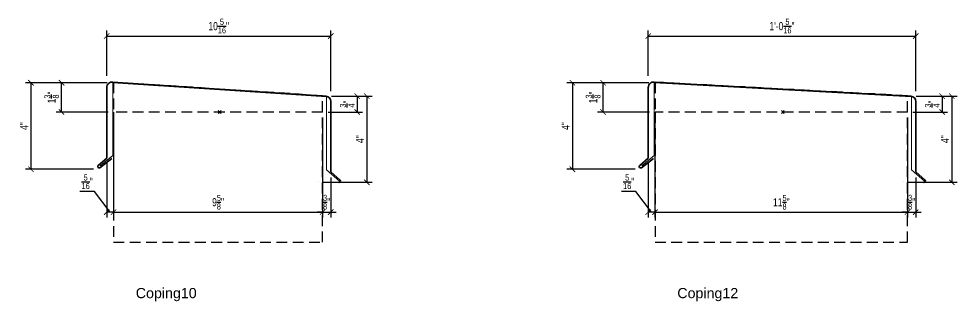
# Model space of a CAD drawing. Header units: inches. Extents: x 1550 to 1938, y 1113 to 1725.
# Drawn here: x 1717.37 to 1760.56, y 1712.29 to 1725.3 of the extents above; entities that cross this region are included whole.
import ezdxf
from ezdxf.enums import TextEntityAlignment as Align

# ---------------------------------------------------------------- set-up
doc = ezdxf.new("R2010")
doc.units = ezdxf.units.IN
doc.header["$LTSCALE"] = 4
doc.header["$MEASUREMENT"] = 0
doc.header["$PDMODE"] = 99
doc.header["$PDSIZE"] = 0.0625
doc.linetypes.add('HIDDEN2', pattern=[0.1875, 0.125, -0.0625])
doc.layers.get('Defpoints').update_dxf_attribs({"color": 121})
for name, color, linetype, lineweight in [('A-Anno-Dims', 211, 'Continuous', 25), ('G-Anno-Ttlb', 213, 'Continuous', 50), ('SubStrate', 81, 'HIDDEN2', 25), ('Thin', 150, 'Continuous', 18), ('Wide', 212, 'Continuous', 35)]:
    doc.layers.add(name, color=color, linetype=linetype, lineweight=lineweight)
doc.layers.add('G-Anno-Nplt', color=140, linetype='Continuous', lineweight=18, plot=False)
doc.styles.add('Arch-Dim', font='arial.ttf', dxfattribs={"width": 0.75})
doc.styles.add('RomanS', font='romans.shx')
doc.dimstyles.new('Aec-Arch-I-3', dxfattribs={"dimscale": 4, "dimtxt": 0.09375, "dimasz": 0.0625, "dimexe": 0.0625, "dimexo": 0.0625, "dimgap": 0.03125, "dimtad": 1, "dimdec": 4, "dimzin": 3, "dimdsep": 46, "dimlunit": 4, "dimtxsty": 'Arch-Dim', "dimblk": 'ARCHTICK', "dimcen": 0.09375, "dimclrd": 8, "dimclre": 8, "dimazin": 2, "dimtfac": 0.75, "dimtdec": 4, "dimtix": 1, "dimtmove": 1, "dimatfit": 2, "dimldrblk": 'OPEN90', "dimfxl": 1, "dimtolj": 1, "dimtzin": 0, "dimarcsym": 0})

# ---------------------------------------------------------------- blocks, each defined once
blk = doc.blocks.new('_ArchTick')
at = {"color": 0, "linetype": 'ByBlock', "const_width": 0.15}
blk.add_lwpolyline([(-0.5, -0.5), (0.5, 0.5)], dxfattribs=at)
blk = doc.blocks.new('*D40')
at = {"layer": 'A-Anno-Dims', "color": 8, "lineweight": -2, "transparency": 16777216}
for p, q in [((1731.351, 1720.758), (1731.351, 1716.146)), ((1721.726, 1716.396), (1731.351, 1716.396))]:
    blk.add_line(p, q, dxfattribs=at)
at = {"layer": 'Defpoints', "color": 0, "transparency": 16777216}
for p in [(1731.351, 1721.008), (1721.726, 1716.396), (1731.351, 1716.396)]:
    blk.add_point(p, dxfattribs=at)
at = {"layer": 'A-Anno-Dims', "color": 8, "lineweight": -2, "transparency": 16777216, "xscale": 0.25, "yscale": 0.25, "zscale": 0.25, "rotation": 180}
blk.add_blockref('_ArchTick', (1721.726, 1716.396), dxfattribs=at)
at = {"layer": 'A-Anno-Dims', "color": 8, "lineweight": -2, "transparency": 16777216, "xscale": 0.25, "yscale": 0.25, "zscale": 0.25}
blk.add_blockref('_ArchTick', (1731.351, 1716.396), dxfattribs=at)
at = {"layer": 'A-Anno-Dims', "color": 0, "transparency": 16777216, "insert": (1726.538, 1716.855), "char_height": 0.375, "attachment_point": 5, "style": 'Arch-Dim'}
blk.add_mtext('\\A1;9{\\H0.750000x;\\S5/8;}"', dxfattribs=at)
blk = doc.blocks.new('_Open90')
at = {"color": 0, "linetype": 'ByBlock', "lineweight": -2}
for p, q in [((0, 0), (-1, 0)), ((-0.5, 0.5), (0, 0)), ((0, 0), (-0.5, -0.5))]:
    blk.add_line(p, q, dxfattribs=at)
blk = doc.blocks.new('*D35')
at = {"layer": 'A-Anno-Dims', "color": 8, "lineweight": -2, "transparency": 16777216}
for p, q in [((1731.754, 1721.741), (1733.636, 1721.741)), ((1733.386, 1721.741), (1733.386, 1717.771)), ((1731.333, 1717.771), (1733.636, 1717.771))]:
    blk.add_line(p, q, dxfattribs=at)
at = {"layer": 'Defpoints', "color": 0, "transparency": 16777216}
for p in [(1731.504, 1721.741), (1731.083, 1717.771), (1733.386, 1717.771)]:
    blk.add_point(p, dxfattribs=at)
at = {"layer": 'A-Anno-Dims', "color": 8, "lineweight": -2, "transparency": 16777216, "xscale": 0.25, "yscale": 0.25, "zscale": 0.25}
for p, rotation in [((1733.386, 1721.741), 90), ((1733.386, 1717.771), 270)]:
    blk.add_blockref('_ArchTick', p, dxfattribs=dict(at, rotation=rotation))
at = {"layer": 'A-Anno-Dims', "color": 0, "transparency": 16777216, "insert": (1733.074, 1719.756), "char_height": 0.375, "attachment_point": 5, "rotation": 90, "style": 'Arch-Dim'}
blk.add_mtext('\\A1;4"', dxfattribs=at)
blk = doc.blocks.new('*D36')
at = {"layer": 'A-Anno-Dims', "color": 8, "lineweight": -2, "transparency": 16777216}
for p, q in [((1721.413, 1722.667), (1721.413, 1724.755)), ((1731.726, 1721.966), (1731.726, 1724.755)), ((1721.413, 1724.505), (1731.726, 1724.505))]:
    blk.add_line(p, q, dxfattribs=at)
at = {"layer": 'Defpoints', "color": 0, "transparency": 16777216}
for p in [(1731.726, 1724.505), (1721.413, 1722.417), (1731.726, 1721.716)]:
    blk.add_point(p, dxfattribs=at)
at = {"layer": 'A-Anno-Dims', "color": 8, "lineweight": -2, "transparency": 16777216, "xscale": 0.25, "yscale": 0.25, "zscale": 0.25, "rotation": 180}
blk.add_blockref('_ArchTick', (1721.413, 1724.505), dxfattribs=at)
at = {"layer": 'A-Anno-Dims', "color": 8, "lineweight": -2, "transparency": 16777216, "xscale": 0.25, "yscale": 0.25, "zscale": 0.25}
blk.add_blockref('_ArchTick', (1731.726, 1724.505), dxfattribs=at)
at = {"layer": 'A-Anno-Dims', "color": 0, "transparency": 16777216, "insert": (1726.57, 1724.964), "char_height": 0.375, "attachment_point": 5, "style": 'Arch-Dim'}
blk.add_mtext('\\A1;10{\\H0.750000x;\\S5/16;}"', dxfattribs=at)
blk = doc.blocks.new('Anno_Title_T2')
at = {"color": 0, "linetype": 'ByBlock', "lineweight": -2, "style": 'RomanS'}
blk.add_attdef('TITLE', (0, 0.5), '', height=1.25, dxfattribs=at)
blk.add_attdef('SCALE', text='', height=0.75, dxfattribs=at).set_placement((0, -0.5), align=Align.TOP_LEFT)
blk = doc.blocks.new('*D41')
at = {"layer": 'A-Anno-Dims', "color": 8, "lineweight": -2, "transparency": 16777216}
for p, q in [((1732.004, 1721.741), (1733.192, 1721.741)), ((1732.942, 1721.741), (1732.942, 1721.008)), ((1731.601, 1721.008), (1733.192, 1721.008))]:
    blk.add_line(p, q, dxfattribs=at)
at = {"layer": 'Defpoints', "color": 0, "transparency": 16777216}
for p in [(1731.754, 1721.741), (1731.351, 1721.008), (1732.942, 1721.008)]:
    blk.add_point(p, dxfattribs=at)
at = {"layer": 'A-Anno-Dims', "color": 8, "lineweight": -2, "transparency": 16777216, "xscale": 0.25, "yscale": 0.25, "zscale": 0.25}
for p, rotation in [((1732.942, 1721.741), 90), ((1732.942, 1721.008), 270)]:
    blk.add_blockref('_ArchTick', p, dxfattribs=dict(at, rotation=rotation))
at = {"layer": 'A-Anno-Dims', "color": 0, "transparency": 16777216, "insert": (1732.486, 1721.374), "char_height": 0.375, "attachment_point": 5, "rotation": 90, "style": 'Arch-Dim'}
blk.add_mtext('\\A1;{\\H0.750000x;\\S3/4;}"', dxfattribs=at)
blk = doc.blocks.new('*D37')
at = {"layer": 'A-Anno-Dims', "color": 8, "lineweight": -2, "transparency": 16777216}
for p, q in [((1721.442, 1722.355), (1719.087, 1722.355)), ((1719.337, 1721.008), (1719.337, 1722.355)), ((1721.476, 1721.008), (1719.087, 1721.008))]:
    blk.add_line(p, q, dxfattribs=at)
at = {"layer": 'Defpoints', "color": 0, "transparency": 16777216}
for p in [(1719.337, 1722.355), (1721.692, 1722.355), (1721.726, 1721.008)]:
    blk.add_point(p, dxfattribs=at)
at = {"layer": 'A-Anno-Dims', "color": 8, "lineweight": -2, "transparency": 16777216, "xscale": 0.25, "yscale": 0.25, "zscale": 0.25}
for p, rotation in [((1719.337, 1722.355), 90), ((1719.337, 1721.008), 270)]:
    blk.add_blockref('_ArchTick', p, dxfattribs=dict(at, rotation=rotation))
at = {"layer": 'A-Anno-Dims', "color": 0, "transparency": 16777216, "insert": (1718.878, 1721.681), "char_height": 0.375, "attachment_point": 5, "rotation": 90, "style": 'Arch-Dim'}
blk.add_mtext('\\A1;1{\\H0.750000x;\\S3/8;}"', dxfattribs=at)
blk = doc.blocks.new('*D38')
at = {"layer": 'A-Anno-Dims', "color": 8, "lineweight": -2, "transparency": 16777216}
for p, q in [((1721.442, 1722.355), (1717.676, 1722.355)), ((1717.926, 1722.355), (1717.926, 1718.37)), ((1720.808, 1718.37), (1717.676, 1718.37))]:
    blk.add_line(p, q, dxfattribs=at)
at = {"layer": 'Defpoints', "color": 0, "transparency": 16777216}
for p in [(1721.692, 1722.355), (1717.926, 1718.37), (1721.058, 1718.37)]:
    blk.add_point(p, dxfattribs=at)
at = {"layer": 'A-Anno-Dims', "color": 8, "lineweight": -2, "transparency": 16777216, "xscale": 0.25, "yscale": 0.25, "zscale": 0.25}
for p, rotation in [((1717.926, 1722.355), 90), ((1717.926, 1718.37), 270)]:
    blk.add_blockref('_ArchTick', p, dxfattribs=dict(at, rotation=rotation))
at = {"layer": 'A-Anno-Dims', "color": 0, "transparency": 16777216, "insert": (1717.613, 1720.362), "char_height": 0.375, "attachment_point": 5, "rotation": 90, "style": 'Arch-Dim'}
blk.add_mtext('\\A1;4"', dxfattribs=at)
blk = doc.blocks.new('*D39')
at = {"layer": 'A-Anno-Dims', "color": 8, "lineweight": -2, "transparency": 16777216}
for p, q in [((1721.726, 1720.508), (1721.726, 1716.146)), ((1721.413, 1718.638), (1721.413, 1716.146)), ((1720.849, 1717.34), (1720.182, 1717.34)), ((1721.57, 1716.396), (1720.849, 1717.34)), ((1721.726, 1716.396), (1721.413, 1716.396))]:
    blk.add_line(p, q, dxfattribs=at)
at = {"layer": 'Defpoints', "color": 0, "transparency": 16777216}
for p in [(1721.726, 1720.758), (1721.413, 1718.888), (1721.413, 1716.396)]:
    blk.add_point(p, dxfattribs=at)
at = {"layer": 'A-Anno-Dims', "color": 8, "lineweight": -2, "transparency": 16777216, "xscale": 0.25, "yscale": 0.25, "zscale": 0.25, "rotation": 180}
blk.add_blockref('_ArchTick', (1721.413, 1716.396), dxfattribs=at)
at = {"layer": 'A-Anno-Dims', "color": 8, "lineweight": -2, "transparency": 16777216, "xscale": 0.25, "yscale": 0.25, "zscale": 0.25}
blk.add_blockref('_ArchTick', (1721.726, 1716.396), dxfattribs=at)
at = {"layer": 'A-Anno-Dims', "color": 0, "transparency": 16777216, "insert": (1720.515, 1717.797), "char_height": 0.375, "attachment_point": 5, "style": 'Arch-Dim'}
blk.add_mtext('\\A1;{\\H0.750000x;\\S5/16;}"', dxfattribs=at)
blk = doc.blocks.new('*D42')
at = {"layer": 'A-Anno-Dims', "color": 8, "lineweight": -2, "transparency": 16777216}
for p, q in [((1731.726, 1717.999), (1731.726, 1716.146)), ((1731.351, 1717.758), (1731.351, 1716.146)), ((1731.351, 1716.396), (1731.101, 1716.396)), ((1731.351, 1716.396), (1731.726, 1716.396)), ((1731.726, 1716.396), (1731.976, 1716.396))]:
    blk.add_line(p, q, dxfattribs=at)
at = {"layer": 'Defpoints', "color": 0, "transparency": 16777216}
for p in [(1731.726, 1718.249), (1731.351, 1718.008), (1731.726, 1716.396)]:
    blk.add_point(p, dxfattribs=at)
at = {"layer": 'A-Anno-Dims', "color": 8, "lineweight": -2, "transparency": 16777216, "xscale": 0.25, "yscale": 0.25, "zscale": 0.25}
blk.add_blockref('_ArchTick', (1731.351, 1716.396), dxfattribs=at)
at = {"layer": 'A-Anno-Dims', "color": 8, "lineweight": -2, "transparency": 16777216, "xscale": 0.25, "yscale": 0.25, "zscale": 0.25, "rotation": 180}
blk.add_blockref('_ArchTick', (1731.726, 1716.396), dxfattribs=at)
at = {"layer": 'A-Anno-Dims', "color": 0, "transparency": 16777216, "insert": (1731.538, 1716.855), "char_height": 0.375, "attachment_point": 5, "style": 'Arch-Dim'}
blk.add_mtext('\\A1;{\\H0.750000x;\\S3/8;}"', dxfattribs=at)
blk = doc.blocks.new('*D49')
at = {"layer": 'A-Anno-Dims', "color": 8, "lineweight": -2, "transparency": 16777216}
for p, q in [((1758.275, 1720.758), (1758.275, 1716.146)), ((1746.65, 1716.396), (1758.275, 1716.396))]:
    blk.add_line(p, q, dxfattribs=at)
at = {"layer": 'Defpoints', "color": 0, "transparency": 16777216}
for p in [(1758.275, 1721.008), (1746.65, 1716.396), (1758.275, 1716.396)]:
    blk.add_point(p, dxfattribs=at)
at = {"layer": 'A-Anno-Dims', "color": 8, "lineweight": -2, "transparency": 16777216, "xscale": 0.25, "yscale": 0.25, "zscale": 0.25, "rotation": 180}
blk.add_blockref('_ArchTick', (1746.65, 1716.396), dxfattribs=at)
at = {"layer": 'A-Anno-Dims', "color": 8, "lineweight": -2, "transparency": 16777216, "xscale": 0.25, "yscale": 0.25, "zscale": 0.25}
blk.add_blockref('_ArchTick', (1758.275, 1716.396), dxfattribs=at)
at = {"layer": 'A-Anno-Dims', "color": 0, "transparency": 16777216, "insert": (1752.463, 1716.852), "char_height": 0.375, "attachment_point": 5, "style": 'Arch-Dim'}
blk.add_mtext('\\A1;11{\\H0.750000x;\\S5/8;}"', dxfattribs=at)
blk = doc.blocks.new('*D44')
at = {"layer": 'A-Anno-Dims', "color": 8, "lineweight": -2, "transparency": 16777216}
for p, q in [((1758.678, 1721.741), (1760.561, 1721.741)), ((1760.311, 1721.741), (1760.311, 1717.771)), ((1758.258, 1717.771), (1760.561, 1717.771))]:
    blk.add_line(p, q, dxfattribs=at)
at = {"layer": 'Defpoints', "color": 0, "transparency": 16777216}
for p in [(1758.428, 1721.741), (1758.008, 1717.771), (1760.311, 1717.771)]:
    blk.add_point(p, dxfattribs=at)
at = {"layer": 'A-Anno-Dims', "color": 8, "lineweight": -2, "transparency": 16777216, "xscale": 0.25, "yscale": 0.25, "zscale": 0.25}
for p, rotation in [((1760.311, 1721.741), 90), ((1760.311, 1717.771), 270)]:
    blk.add_blockref('_ArchTick', p, dxfattribs=dict(at, rotation=rotation))
at = {"layer": 'A-Anno-Dims', "color": 0, "transparency": 16777216, "insert": (1759.998, 1719.756), "char_height": 0.375, "attachment_point": 5, "rotation": 90, "style": 'Arch-Dim'}
blk.add_mtext('\\A1;4"', dxfattribs=at)
blk = doc.blocks.new('*D45')
at = {"layer": 'A-Anno-Dims', "color": 8, "lineweight": -2, "transparency": 16777216}
for p, q in [((1746.338, 1722.667), (1746.338, 1724.755)), ((1758.65, 1721.966), (1758.65, 1724.755)), ((1746.338, 1724.505), (1758.65, 1724.505))]:
    blk.add_line(p, q, dxfattribs=at)
at = {"layer": 'Defpoints', "color": 0, "transparency": 16777216}
for p in [(1758.65, 1724.505), (1746.338, 1722.417), (1758.65, 1721.716)]:
    blk.add_point(p, dxfattribs=at)
at = {"layer": 'A-Anno-Dims', "color": 8, "lineweight": -2, "transparency": 16777216, "xscale": 0.25, "yscale": 0.25, "zscale": 0.25, "rotation": 180}
blk.add_blockref('_ArchTick', (1746.338, 1724.505), dxfattribs=at)
at = {"layer": 'A-Anno-Dims', "color": 8, "lineweight": -2, "transparency": 16777216, "xscale": 0.25, "yscale": 0.25, "zscale": 0.25}
blk.add_blockref('_ArchTick', (1758.65, 1724.505), dxfattribs=at)
at = {"layer": 'A-Anno-Dims', "color": 0, "transparency": 16777216, "insert": (1752.494, 1724.964), "char_height": 0.375, "attachment_point": 5, "style": 'Arch-Dim'}
blk.add_mtext('\\A1;1\'-0{\\H0.750000x;\\S5/16;}"', dxfattribs=at)
blk = doc.blocks.new('*D50')
at = {"layer": 'A-Anno-Dims', "color": 8, "lineweight": -2, "transparency": 16777216}
for p, q in [((1758.928, 1721.741), (1760.117, 1721.741)), ((1759.867, 1721.741), (1759.867, 1721.008)), ((1758.525, 1721.008), (1760.117, 1721.008))]:
    blk.add_line(p, q, dxfattribs=at)
at = {"layer": 'Defpoints', "color": 0, "transparency": 16777216}
for p in [(1758.678, 1721.741), (1758.275, 1721.008), (1759.867, 1721.008)]:
    blk.add_point(p, dxfattribs=at)
at = {"layer": 'A-Anno-Dims', "color": 8, "lineweight": -2, "transparency": 16777216, "xscale": 0.25, "yscale": 0.25, "zscale": 0.25}
for p, rotation in [((1759.867, 1721.741), 90), ((1759.867, 1721.008), 270)]:
    blk.add_blockref('_ArchTick', p, dxfattribs=dict(at, rotation=rotation))
at = {"layer": 'A-Anno-Dims', "color": 0, "transparency": 16777216, "insert": (1759.411, 1721.374), "char_height": 0.375, "attachment_point": 5, "rotation": 90, "style": 'Arch-Dim'}
blk.add_mtext('\\A1;{\\H0.750000x;\\S3/4;}"', dxfattribs=at)
blk = doc.blocks.new('*D46')
at = {"layer": 'A-Anno-Dims', "color": 8, "lineweight": -2, "transparency": 16777216}
for p, q in [((1746.366, 1722.355), (1744.011, 1722.355)), ((1744.261, 1721.008), (1744.261, 1722.355)), ((1746.4, 1721.008), (1744.011, 1721.008))]:
    blk.add_line(p, q, dxfattribs=at)
at = {"layer": 'Defpoints', "color": 0, "transparency": 16777216}
for p in [(1744.261, 1722.355), (1746.616, 1722.355), (1746.65, 1721.008)]:
    blk.add_point(p, dxfattribs=at)
at = {"layer": 'A-Anno-Dims', "color": 8, "lineweight": -2, "transparency": 16777216, "xscale": 0.25, "yscale": 0.25, "zscale": 0.25}
for p, rotation in [((1744.261, 1722.355), 90), ((1744.261, 1721.008), 270)]:
    blk.add_blockref('_ArchTick', p, dxfattribs=dict(at, rotation=rotation))
at = {"layer": 'A-Anno-Dims', "color": 0, "transparency": 16777216, "insert": (1743.802, 1721.681), "char_height": 0.375, "attachment_point": 5, "rotation": 90, "style": 'Arch-Dim'}
blk.add_mtext('\\A1;1{\\H0.750000x;\\S3/8;}"', dxfattribs=at)
blk = doc.blocks.new('*D47')
at = {"layer": 'A-Anno-Dims', "color": 8, "lineweight": -2, "transparency": 16777216}
for p, q in [((1746.366, 1722.355), (1742.6, 1722.355)), ((1742.85, 1722.355), (1742.85, 1718.37)), ((1745.732, 1718.37), (1742.6, 1718.37))]:
    blk.add_line(p, q, dxfattribs=at)
at = {"layer": 'Defpoints', "color": 0, "transparency": 16777216}
for p in [(1746.616, 1722.355), (1742.85, 1718.37), (1745.982, 1718.37)]:
    blk.add_point(p, dxfattribs=at)
at = {"layer": 'A-Anno-Dims', "color": 8, "lineweight": -2, "transparency": 16777216, "xscale": 0.25, "yscale": 0.25, "zscale": 0.25}
for p, rotation in [((1742.85, 1722.355), 90), ((1742.85, 1718.37), 270)]:
    blk.add_blockref('_ArchTick', p, dxfattribs=dict(at, rotation=rotation))
at = {"layer": 'A-Anno-Dims', "color": 0, "transparency": 16777216, "insert": (1742.538, 1720.362), "char_height": 0.375, "attachment_point": 5, "rotation": 90, "style": 'Arch-Dim'}
blk.add_mtext('\\A1;4"', dxfattribs=at)
blk = doc.blocks.new('*D48')
at = {"layer": 'A-Anno-Dims', "color": 8, "lineweight": -2, "transparency": 16777216}
for p, q in [((1746.65, 1720.508), (1746.65, 1716.146)), ((1746.338, 1718.638), (1746.338, 1716.146)), ((1745.774, 1717.34), (1745.106, 1717.34)), ((1746.494, 1716.396), (1745.774, 1717.34)), ((1746.65, 1716.396), (1746.338, 1716.396))]:
    blk.add_line(p, q, dxfattribs=at)
at = {"layer": 'Defpoints', "color": 0, "transparency": 16777216}
for p in [(1746.65, 1720.758), (1746.338, 1718.888), (1746.338, 1716.396)]:
    blk.add_point(p, dxfattribs=at)
at = {"layer": 'A-Anno-Dims', "color": 8, "lineweight": -2, "transparency": 16777216, "xscale": 0.25, "yscale": 0.25, "zscale": 0.25, "rotation": 180}
blk.add_blockref('_ArchTick', (1746.338, 1716.396), dxfattribs=at)
at = {"layer": 'A-Anno-Dims', "color": 8, "lineweight": -2, "transparency": 16777216, "xscale": 0.25, "yscale": 0.25, "zscale": 0.25}
blk.add_blockref('_ArchTick', (1746.65, 1716.396), dxfattribs=at)
at = {"layer": 'A-Anno-Dims', "color": 0, "transparency": 16777216, "insert": (1745.44, 1717.797), "char_height": 0.375, "attachment_point": 5, "style": 'Arch-Dim'}
blk.add_mtext('\\A1;{\\H0.750000x;\\S5/16;}"', dxfattribs=at)
blk = doc.blocks.new('*D51')
at = {"layer": 'A-Anno-Dims', "color": 8, "lineweight": -2, "transparency": 16777216}
for p, q in [((1758.65, 1717.999), (1758.65, 1716.146)), ((1758.275, 1717.758), (1758.275, 1716.146)), ((1758.275, 1716.396), (1758.025, 1716.396)), ((1758.275, 1716.396), (1758.65, 1716.396)), ((1758.65, 1716.396), (1758.9, 1716.396))]:
    blk.add_line(p, q, dxfattribs=at)
at = {"layer": 'Defpoints', "color": 0, "transparency": 16777216}
for p in [(1758.65, 1718.249), (1758.275, 1718.008), (1758.65, 1716.396)]:
    blk.add_point(p, dxfattribs=at)
at = {"layer": 'A-Anno-Dims', "color": 8, "lineweight": -2, "transparency": 16777216, "xscale": 0.25, "yscale": 0.25, "zscale": 0.25}
blk.add_blockref('_ArchTick', (1758.275, 1716.396), dxfattribs=at)
at = {"layer": 'A-Anno-Dims', "color": 8, "lineweight": -2, "transparency": 16777216, "xscale": 0.25, "yscale": 0.25, "zscale": 0.25, "rotation": 180}
blk.add_blockref('_ArchTick', (1758.65, 1716.396), dxfattribs=at)
at = {"layer": 'A-Anno-Dims', "color": 0, "transparency": 16777216, "insert": (1758.463, 1716.855), "char_height": 0.375, "attachment_point": 5, "style": 'Arch-Dim'}
blk.add_mtext('\\A1;{\\H0.750000x;\\S3/8;}"', dxfattribs=at)
blk = doc.blocks.new('AecDtl_Coping10UK')
at = {"layer": 'Thin'}
blk.add_lwpolyline([(-5.501, -2.479), (-4.92, -2.01), (-4.92, 1.347), (4.92, 0.698), (4.92, -2.666), (5.509, -3.183)], dxfattribs=at)
at = {"layer": 'Wide'}
blk.add_lwpolyline([(5.453, -3.225, 0.937731), (5.549, -3.143), (5.111, -2.759), (5.111, 0.485, 0.382162), (4.889, 0.733), (-4.924, 1.379, 0.447008), (-5.201, 1.13), (-5.201, -2.12), (-5.594, -2.464, 0.414214), (-5.599, -2.553), (-5.598, -2.554, 0.393565), (-5.513, -2.563), (-4.965, -2.146)], format="xyb", dxfattribs=at)
blk = doc.blocks.new('AecDtl_Coping12UK')
at = {"layer": 'Thin'}
blk.add_lwpolyline([(-6.501, -2.479), (-5.92, -2.01), (-5.92, 1.347), (5.92, 0.698), (5.92, -2.666), (6.509, -3.183)], dxfattribs=at)
at = {"layer": 'Wide'}
blk.add_lwpolyline([(6.453, -3.225, 0.937731), (6.549, -3.143), (6.111, -2.759), (6.111, 0.485, 0.382162), (5.889, 0.733), (-5.924, 1.379, 0.447008), (-6.201, 1.13), (-6.201, -2.12), (-6.594, -2.464, 0.414214), (-6.599, -2.553), (-6.598, -2.554, 0.393565), (-6.513, -2.563), (-5.965, -2.146)], format="xyb", dxfattribs=at)

msp = doc.modelspace()

# ---------------------------------------------------------------- linework, layer by layer
at = {"layer": 'G-Anno-Nplt'}
for p in [(1726.61487, 1721.00759), (1752.53935, 1721.00759)]:
    msp.add_point(p, dxfattribs=at)
at = {"layer": 'SubStrate'}
for points in [[(1731.35098, 1721.00759), (1731.35098, 1721.75759), (1721.72598, 1722.38259), (1721.72598, 1721.00759)], [(1758.27546, 1721.00759), (1758.27546, 1721.75759), (1746.65046, 1722.38259), (1746.65046, 1721.00759)]]:
    msp.add_lwpolyline(points, dxfattribs=at)
for points in [[(1721.72598, 1715.00759), (1731.35098, 1715.00759), (1731.35098, 1721.00759), (1721.72598, 1721.00759)], [(1746.65046, 1715.00759), (1758.27546, 1715.00759), (1758.27546, 1721.00759), (1746.65046, 1721.00759)]]:
    msp.add_lwpolyline(points, close=True, dxfattribs=at)
at = {"layer": 'Wide'}
for points in [[(1731.16488, 1717.79067), (1731.16187, 1717.7867)], [(1758.08936, 1717.79067), (1758.08635, 1717.7867)]]:
    msp.add_lwpolyline(points, dxfattribs=at)

# ---------------------------------------------------------------- block references
for name, p in [('AecDtl_Coping10UK', (1726.61487, 1721.00759)), ('AecDtl_Coping12UK', (1752.53935, 1721.00759))]:
    msp.add_blockref(name, p)
at = {"layer": 'G-Anno-Ttlb'}
ref = msp.add_blockref('Anno_Title_T2', (1722.75281, 1712.24751), dxfattribs=dict(at, xscale=0.375, yscale=0.375, zscale=0.375))
ref.add_attrib('TITLE', 'Coping10', (1722.75281, 1712.43501), dxfattribs={"layer": '0', "color": 0, "linetype": 'ByBlock', "lineweight": -2, "height": 0.46875, "style": 'Arch-Dim'})
ref = msp.add_blockref('Anno_Title_T2', (1747.67729, 1712.24751), dxfattribs=dict(at, xscale=0.375, yscale=0.375, zscale=0.375))
ref.add_attrib('TITLE', 'Coping12', (1747.67729, 1712.43501), dxfattribs={"layer": '0', "color": 0, "linetype": 'ByBlock', "lineweight": -2, "height": 0.46875, "style": 'Arch-Dim'})

# ---------------------------------------------------------------- dimensions: what is measured, and where the dimension line sits
at = {"layer": 'A-Anno-Dims'}
for base, p1, p2, picture, middle in [((1731.72598, 1724.50466), (1721.41348, 1722.41731), (1731.72598, 1721.71592), '*D36', (1726.56973, 1724.96443)), ((1758.65046, 1724.50466), (1746.33796, 1722.41731), (1758.65046, 1721.71592), '*D45', (1752.49421, 1724.96443)), ((1758.27546, 1716.3956), (1746.65046, 1716.3956), (1758.27546, 1721.00759), '*D49', (1752.46296, 1716.85218)), ((1731.72598, 1716.3956), (1731.35098, 1718.00759), (1731.72598, 1718.24881), '*D42', (1731.53848, 1716.85477)), ((1758.65046, 1716.3956), (1758.27546, 1718.00759), (1758.65046, 1718.24881), '*D51', (1758.46296, 1716.85477))]:
    dim = msp.add_linear_dim(base=base, p1=p1, p2=p2, dimstyle='Aec-Arch-I-3', dxfattribs=at)
    dim.commit()
    dim.dimension.update_dxf_attribs({"geometry": picture, "text_midpoint": middle})
for base, p1, p2, picture, middle in [((1717.92594, 1718.36989), (1721.69166, 1722.35496), (1721.0577, 1718.36989), '*D38', (1717.61344, 1720.36243)), ((1719.33677, 1722.35496), (1721.72598, 1721.00759), (1721.69166, 1722.35496), '*D37', (1718.8776, 1721.68127)), ((1742.85042, 1718.36989), (1746.61614, 1722.35496), (1745.98218, 1718.36989), '*D47', (1742.53792, 1720.36243)), ((1744.26125, 1722.35496), (1746.65046, 1721.00759), (1746.61614, 1722.35496), '*D46', (1743.80208, 1721.68127)), ((1733.38636, 1717.77134), (1731.50359, 1721.74063), (1731.08323, 1717.77134), '*D35', (1733.07386, 1719.75599)), ((1732.94244, 1721.00759), (1731.75359, 1721.74063), (1731.35098, 1721.00759), '*D41', (1732.48625, 1721.37411)), ((1760.31084, 1717.77134), (1758.42807, 1721.74063), (1758.00771, 1717.77134), '*D44', (1759.99834, 1719.75599)), ((1759.86692, 1721.00759), (1758.67807, 1721.74063), (1758.27546, 1721.00759), '*D50', (1759.41073, 1721.37411))]:
    dim = msp.add_linear_dim(base=base, p1=p1, p2=p2, angle=90, dimstyle='Aec-Arch-I-3', dxfattribs=at)
    dim.commit()
    dim.dimension.update_dxf_attribs({"geometry": picture, "text_midpoint": middle})
for base, p1, p2, picture, middle in [((1731.35098, 1716.3956), (1721.72598, 1716.3956), (1731.35098, 1721.00759), '*D40', (1726.53848, 1716.3956)), ((1721.41348, 1716.3956), (1721.72598, 1720.75759), (1721.41348, 1718.8877), '*D39', (1720.72409, 1717.34041)), ((1746.33796, 1716.3956), (1746.65046, 1720.75759), (1746.33796, 1718.8877), '*D48', (1745.64857, 1717.34041))]:
    dim = msp.add_linear_dim(base=base, p1=p1, p2=p2, dimstyle='Aec-Arch-I-3', dxfattribs=at)
    dim.commit()
    dim.dimension.update_dxf_attribs({"geometry": picture, "text_midpoint": middle, "dimtype": 160})

doc.saveas('drawing.dxf')
